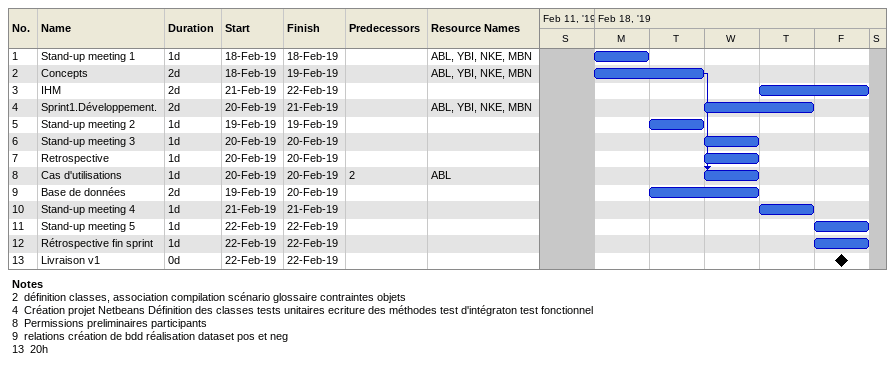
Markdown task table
| ID | Task | Duration | Start | Finish | Predecessors | Resources |
|---|---|---|---|---|---|---|
| 1 | Stand-up meeting 1 | 1d | 2019-02-18 | 2019-02-18 |  | ABL, YBI, NKE, MBN |
| 2 | Concepts | 2d | 2019-02-18 | 2019-02-19 |  | ABL, YBI, NKE, MBN |
| 3 | IHM | 2d | 2019-02-21 | 2019-02-22 |  |  |
| 4 | Sprint1.Développement. | 2d | 2019-02-20 | 2019-02-21 |  | ABL, YBI, NKE, MBN |
| 5 | Stand-up meeting 2 | 1d | 2019-02-19 | 2019-02-19 |  |  |
| 6 | Stand-up meeting 3 | 1d | 2019-02-20 | 2019-02-20 |  |  |
| 7 | Retrospective | 1d | 2019-02-20 | 2019-02-20 |  |  |
| 8 | Cas d'utilisations | 1d | 2019-02-20 | 2019-02-20 | 2 | ABL |
| 9 | Base de données | 2d | 2019-02-19 | 2019-02-20 |  |  |
| 10 | Stand-up meeting 4 | 1d | 2019-02-21 | 2019-02-21 |  |  |
| 11 | Stand-up meeting 5 | 1d | 2019-02-22 | 2019-02-22 |  |  |
| 12 | Rétrospective fin sprint | 1d | 2019-02-22 | 2019-02-22 |  |  |
| 13 | Livraison v1 | 0d | 2019-02-22 | 2019-02-22 |  |  |

Notes
- 2: définition classes, association compilation scénario glossaire contraintes objets
- 4: Création projet Netbeans Définition des classes tests unitaires ecriture des méthodes test d'intégraton test fonctionnel
- 8: Permissions preliminaires participants
- 9: relations création de bdd réalisation dataset pos et neg
- 13: 20h
